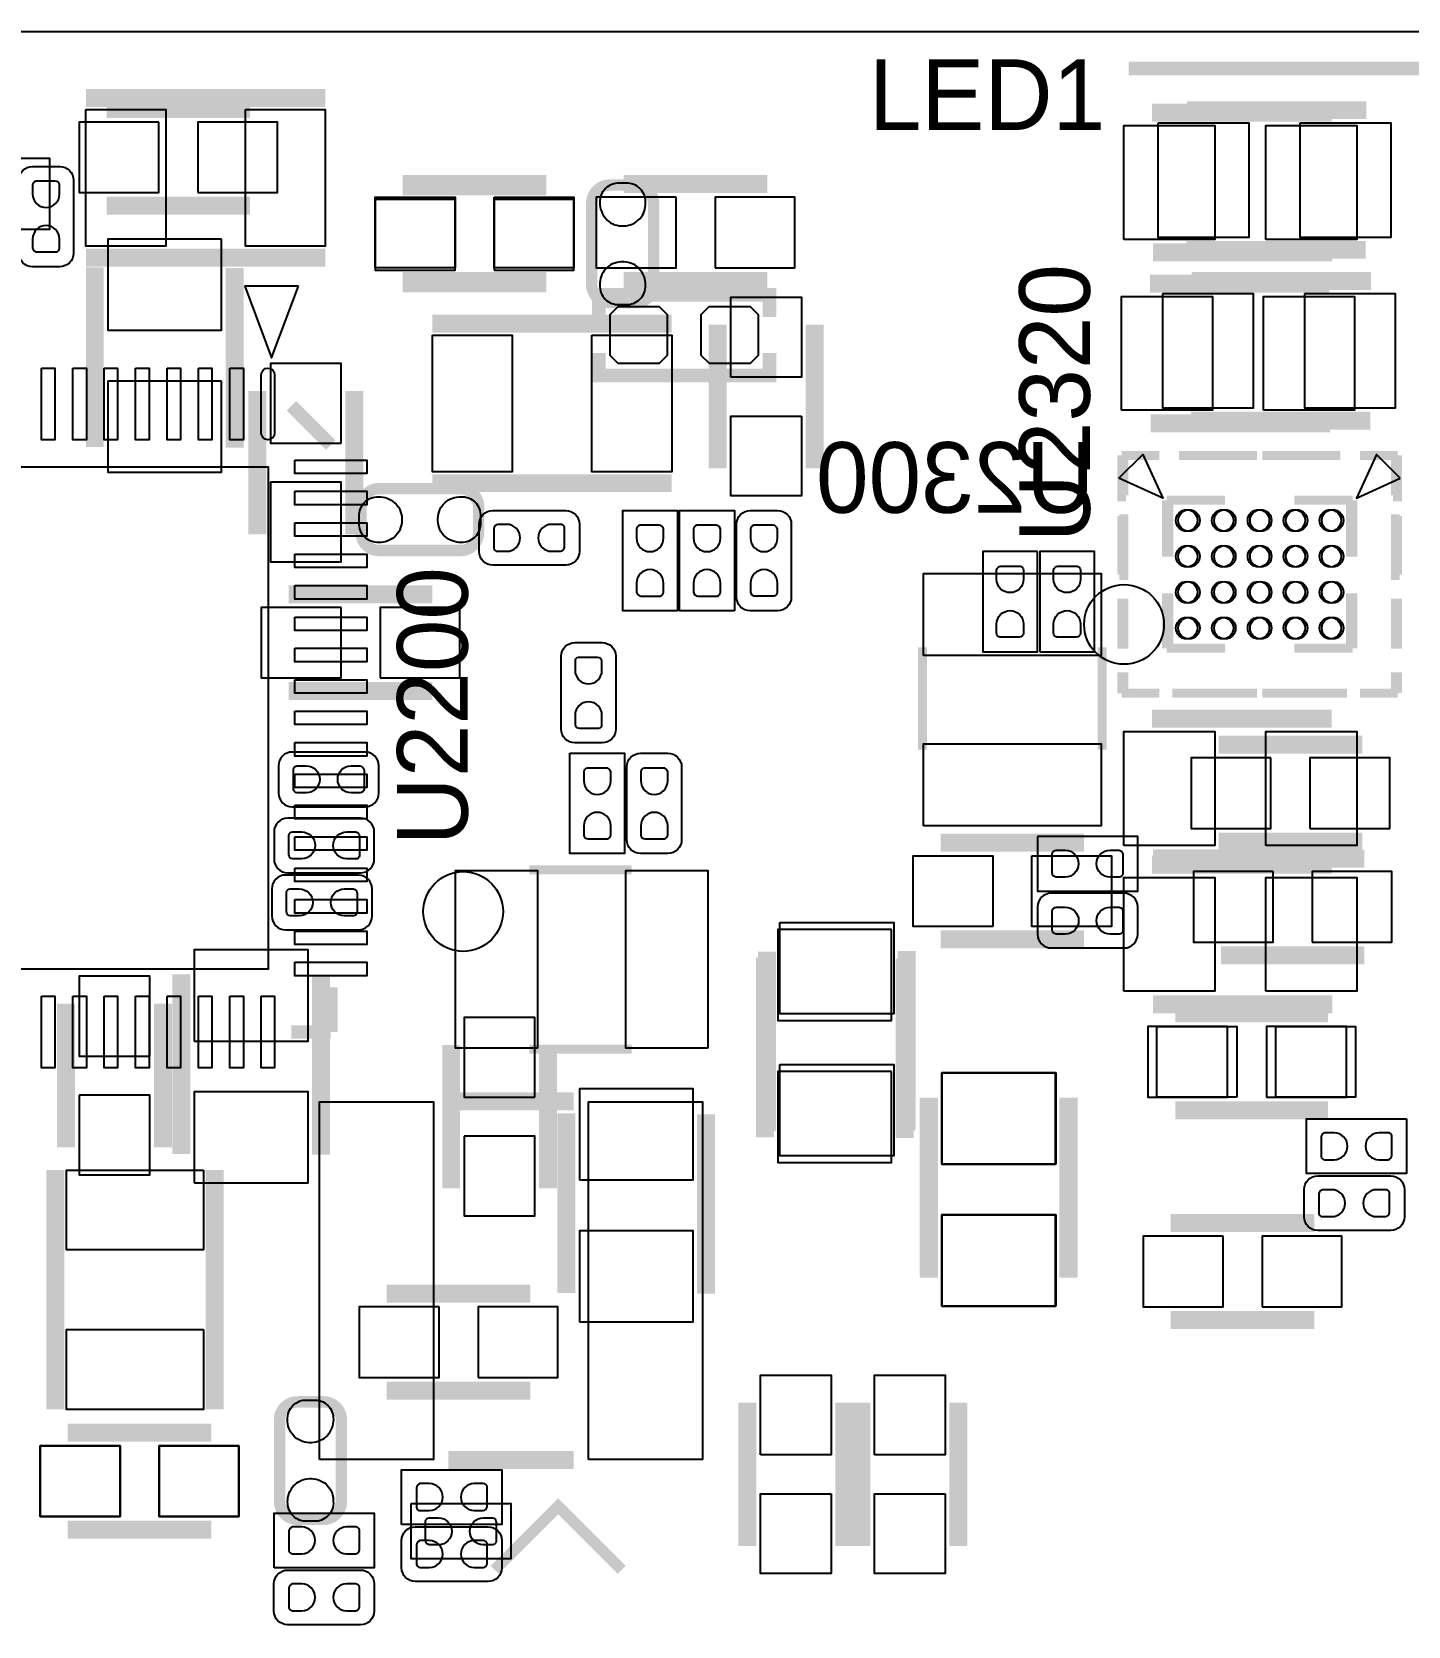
# Model space of a CAD drawing. Extents: x 0 to 69.8, y 0 to 65.
# Drawn here: x 21.63 to 36.97, y 47.23 to 65 of the extents above; entities that cross this region are included whole.
import ezdxf

# ---------------------------------------------------------------- set-up
doc = ezdxf.new("R2010")
doc.units = 0
for name, color, linetype in [('BG_OUTLINE', 254, 'CONTINUOUS'), ('PG_SILKSCREEN_BOTTOM', 12, 'CONTINUOUS'), ('PG_SILKSCREEN_TOP', 254, 'CONTINUOUS'), ('PIN_BOTTOM', 1, 'CONTINUOUS'), ('PIN_TOP', 110, 'CONTINUOUS')]:
    doc.layers.add(name, color=color, linetype=linetype)

msp = doc.modelspace()

# ---------------------------------------------------------------- linework, layer by layer
at = {"layer": 'BG_OUTLINE'}
msp.add_lwpolyline([(2.999994, 0), (51.999998, 0, 0.414213), (54.999992, 2.999994), (54.999992, 62.000003, 0.414213), (51.999998, 64.999997), (2.999994, 64.999997, 0.414213), (0, 62.000003), (0, 2.999994, 0.414212)], format="xyb", close=True, dxfattribs=at)
at = {"layer": 'PG_SILKSCREEN_BOTTOM'}
for points, const_width in [([(24.066398, 64.141604), (22.466402, 64.141604)], 0.2), ([(34.509304, 64.127101), (36.5093, 64.127101)], 0.2), ([(25.768402, 63.277979), (27.368398, 63.277979)], 0.2), ([(29.832198, 63.303379), (28.232202, 63.303379)], 0.2), ([(24.066398, 63.061596), (22.466402, 63.061596)], 0.2), ([(34.501303, 62.570106), (36.501299, 62.570106)], 0.2), ([(22.336506, 62.374297), (22.336506, 60.374276)], 0.2), ([(23.893501, 62.366296), (23.893501, 60.366275)], 0.2), ([(25.768402, 62.197996), (27.368398, 62.197996)], 0.2), ([(29.832198, 62.223396), (28.232202, 62.223396)], 0.2), ([(34.560104, 62.222101), (36.5601, 62.222101)], 0.2), ([(29.855211, 61.820298), (29.855211, 62.070513), (27.955215, 62.070513), (27.955215, 61.820298)], 0.1524), ([(29.855211, 61.420502), (29.855211, 61.170312), (27.955215, 61.170312), (27.955215, 61.420502)], 0.1524), ([(24.148796, 60.997998), (24.148796, 59.398002)], 0.2), ([(25.228804, 60.997998), (25.228804, 59.398002)], 0.2), ([(34.552103, 60.665106), (36.552099, 60.665106)], 0.2), ([(33.780984, 60.278366), (34.142096, 60.278366)], 0.1), ([(33.780984, 60.278366), (33.780984, 59.766759)], 0.1), ([(34.951594, 60.278366), (34.418702, 60.278366)], 0.1), ([(35.347097, 60.278366), (36.047096, 60.278366)], 0.1), ([(36.830991, 60.278366), (36.438078, 60.278366)], 0.1), ([(36.830991, 60.278366), (36.830991, 59.833967)], 0.1), ([(34.280983, 59.778367), (34.280983, 59.150682)], 0.1), ([(34.280983, 59.778367), (34.898279, 59.778367)], 0.1), ([(36.330992, 59.778367), (35.704882, 59.778367)], 0.1), ([(36.330992, 59.778367), (36.330992, 59.150682)], 0.1), ([(33.780984, 59.604478), (33.780984, 58.94898)], 0.1), ([(36.830991, 59.620277), (36.830991, 58.888376)], 0.1), ([(26.098398, 58.731404), (24.498402, 58.731404)], 0.2), ([(33.780984, 58.681569), (33.780984, 58.124674)], 0.1), ([(34.280983, 58.128357), (34.280983, 58.741767)], 0.1), ([(36.330992, 58.128357), (36.330992, 58.741767)], 0.1), ([(36.830991, 58.681569), (36.830991, 58.124674)], 0.1), ([(34.280983, 58.128357), (34.898279, 58.128357)], 0.1), ([(36.330992, 58.128357), (35.704882, 58.128357)], 0.1), ([(33.780984, 57.628358), (33.780984, 57.861073)], 0.1), ([(36.830991, 57.628358), (36.830991, 57.861073)], 0.1), ([(26.098398, 57.651396), (24.498402, 57.651396)], 0.2), ([(33.780984, 57.628358), (34.065185, 57.628358)], 0.1), ([(34.344788, 57.628358), (34.901581, 57.628358)], 0.1), ([(35.347097, 57.628358), (36.047096, 57.628358)], 0.1), ([(36.830991, 57.628358), (36.438078, 57.628358)], 0.1), ([(36.461598, 57.054979), (34.861602, 57.054979)], 0.2), ([(36.461598, 55.974996), (34.861602, 55.974996)], 0.2), ([(36.487024, 55.785004), (34.887002, 55.785004)], 0.2), ([(29.804081, 54.678097), (29.804081, 52.678101)], 0.2), ([(31.361101, 54.670096), (31.361101, 52.6701)], 0.2), ([(36.487024, 54.704996), (34.887002, 54.704996)], 0.2), ([(23.299699, 52.492504), (23.299699, 54.4925)], 0.2), ([(24.856694, 52.484503), (24.856694, 54.484499)], 0.2), ([(22.015196, 52.565402), (22.015196, 54.165398)], 0.2), ([(23.095204, 52.565402), (23.095204, 54.165398)], 0.2), ([(34.379002, 54.057804), (35.979024, 54.057804)], 0.2), ([(26.307796, 53.708198), (26.307796, 52.108202)], 0.2), ([(27.387804, 53.708198), (27.387804, 52.108202)], 0.2), ([(31.630899, 51.120904), (31.630899, 53.1209)], 0.2), ([(33.187894, 51.112903), (33.187894, 53.112924)], 0.2), ([(27.592299, 50.943104), (27.592299, 52.9431)], 0.2), ([(29.149319, 50.935103), (29.149319, 52.935099)], 0.2), ([(34.379002, 52.977821), (35.979024, 52.977821)], 0.2), ([(34.328202, 51.721004), (35.928224, 51.721004)], 0.2), ([(27.190624, 50.933579), (25.590602, 50.933579)], 0.2), ([(34.328202, 50.640996), (35.928224, 50.640996)], 0.2), ([(27.190624, 49.853596), (25.590602, 49.853596)], 0.2), ([(23.634598, 49.384204), (22.034602, 49.384204)], 0.2), ([(23.634598, 48.304196), (22.034602, 48.304196)], 0.2)]:
    msp.add_lwpolyline(points, dxfattribs=dict(at, const_width=const_width))
msp.add_lwpolyline([(33.750987, 60.023375), (34.017483, 60.289872), (34.239581, 59.801277)], close=True, dxfattribs=at)
at = {"layer": 'PG_SILKSCREEN_BOTTOM', "const_width": 0.127}
for points in [[(25.503302, 59.2185), (26.413308, 59.2185, 0.414207), (26.613307, 59.418499), (26.613307, 59.707501, 0.414209), (26.413308, 59.9075), (25.503302, 59.9075, 0.414213), (25.303302, 59.707501), (25.303302, 59.418499, 0.414211), (25.503302, 59.2185)], [(24.3951, 49.528324), (24.3951, 48.618318, 0.414203), (24.595099, 48.418318), (24.884101, 48.418318, 0.414212), (25.0841, 48.618318), (25.0841, 49.528324, 0.414216), (24.884101, 49.728323), (24.595099, 49.728323, 0.414208), (24.3951, 49.528324)]]:
    msp.add_lwpolyline(points, format="xyb", dxfattribs=at)
at = {"layer": 'PG_SILKSCREEN_BOTTOM'}
for points in [[(32.8422, 59.207425), (32.2326, 59.207425), (32.2326, 58.089825), (32.8422, 58.089825), (32.8422, 59.207425)], [(32.8676, 58.0898), (33.4772, 58.0898), (33.4772, 59.2074), (32.8676, 59.2074), (32.8676, 58.0898)], [(32.842225, 56.0324), (32.842225, 55.4228), (33.959825, 55.4228), (33.959825, 56.0324), (32.842225, 56.0324)], [(25.8572, 48.5902), (25.8572, 47.9806), (26.9748, 47.9806), (26.9748, 48.5902), (25.8572, 48.5902)]]:
    msp.add_lwpolyline(points, dxfattribs=at)
for points in [[(24.866752, 56.972302), (24.536552, 56.972302, 0.414216), (24.384152, 56.819902), (24.384152, 56.515102, 0.414218), (24.536552, 56.362702), (25.349352, 56.362702, 0.414211), (25.501752, 56.515102), (25.501752, 56.819902, 0.414209), (25.349352, 56.972302), (24.765152, 56.972302)], [(24.815952, 56.235702), (24.485752, 56.235702, 0.414211), (24.333352, 56.083302), (24.333352, 55.778502, 0.414209), (24.485752, 55.626102), (25.298552, 55.626102, 0.414216), (25.450952, 55.778502), (25.450952, 56.083302, 0.414218), (25.298552, 56.235702), (24.714352, 56.235702)], [(24.790552, 55.600702), (24.460352, 55.600702, 0.414216), (24.307952, 55.448302), (24.307952, 55.143502, 0.414218), (24.460352, 54.991102), (25.273152, 54.991102, 0.414211), (25.425552, 55.143502), (25.425552, 55.448302, 0.414209), (25.273152, 55.600702), (24.688952, 55.600702)], [(33.324978, 55.397476), (32.994778, 55.397476, 0.414243), (32.842378, 55.245076), (32.842378, 54.940276, 0.414211), (32.994778, 54.787876), (33.807578, 54.787876, 0.414184), (33.959978, 54.940276), (33.959978, 55.245076, 0.414216), (33.807578, 55.397476), (33.223378, 55.397476)]]:
    msp.add_lwpolyline(points, format="xyb", dxfattribs=at)
at = {"layer": 'PG_SILKSCREEN_TOP'}
for points, const_width in [([(33.8582, 64.5922), (37.8968, 64.5922), (37.6174, 64.8716), (37.2872, 64.8716)], 0.1524), ([(24.9047, 64.262), (22.2377, 64.262)], 0.2), ([(34.120303, 64.099694), (36.120299, 64.099694)], 0.2), ([(25.768402, 63.303404), (27.368398, 63.303404)], 0.2), ([(24.9047, 62.484), (22.2377, 62.484)], 0.2), ([(34.128304, 62.542699), (36.1283, 62.542699)], 0.2), ([(25.768402, 62.223421), (27.368398, 62.223421)], 0.2), ([(34.094903, 62.194694), (36.094899, 62.194694)], 0.2), ([(28.7655, 61.7474), (26.0985, 61.7474)], 0.2), ([(29.279596, 61.734598), (29.279596, 60.134602)], 0.2), ([(30.359604, 61.734598), (30.359604, 60.134602)], 0.2), ([(24.527002, 60.832289), (24.966397, 60.392793)], 0.149911), ([(34.102904, 60.637699), (36.1029, 60.637699)], 0.2), ([(33.806409, 60.278391), (34.199297, 60.278391)], 0.1), ([(33.806409, 60.278391), (33.806409, 59.833993)], 0.1), ([(35.290303, 60.278391), (34.590304, 60.278391)], 0.1), ([(35.685806, 60.278391), (36.218698, 60.278391)], 0.1), ([(36.856391, 60.278391), (36.495304, 60.278391)], 0.1), ([(36.856391, 60.278391), (36.856391, 59.76681)], 0.1), ([(28.7655, 59.9694), (26.0985, 59.9694)], 0.2), ([(34.306408, 59.778392), (34.306408, 59.150707)], 0.1), ([(34.306408, 59.778392), (34.932493, 59.778392)], 0.1), ([(36.356392, 59.778392), (35.739095, 59.778392)], 0.1), ([(36.356392, 59.778392), (36.356392, 59.150707)], 0.1), ([(33.806409, 59.620302), (33.806409, 58.888401)], 0.1), ([(36.856391, 59.604504), (36.856391, 58.949006)], 0.1), ([(33.806409, 58.681595), (33.806409, 58.1247)], 0.1), ([(34.306408, 58.128408), (34.306408, 58.741793)], 0.1), ([(36.356392, 58.128408), (36.356392, 58.741793)], 0.1), ([(36.856391, 58.681595), (36.856391, 58.1247)], 0.1), ([(31.562802, 58.140117), (31.562802, 56.999302)], 0.100101), ([(33.562798, 58.140117), (33.562798, 56.999302)], 0.100101), ([(34.306408, 58.128408), (34.932493, 58.128408)], 0.1), ([(36.356392, 58.128408), (35.739095, 58.128408)], 0.1), ([(33.806409, 57.628409), (33.806409, 57.861098)], 0.1), ([(36.856391, 57.628409), (36.856391, 57.861098)], 0.1), ([(33.806409, 57.628409), (34.199297, 57.628409)], 0.1), ([(35.290303, 57.628409), (34.590304, 57.628409)], 0.1), ([(36.292612, 57.628409), (35.735793, 57.628409)], 0.1), ([(36.856391, 57.628409), (36.57219, 57.628409)], 0.1), ([(34.120303, 57.343294), (36.120299, 57.343294)], 0.2), ([(33.362697, 55.962804), (31.762802, 55.962702)], 0.2), ([(34.120303, 55.717694), (36.120299, 55.717694)], 0.2), ([(34.128304, 55.786299), (36.1283, 55.786299)], 0.2), ([(27.178508, 55.660773), (28.319324, 55.660773)], 0.100101), ([(33.362697, 54.882796), (31.762802, 54.882898)], 0.2), ([(29.827499, 54.746296), (29.827499, 52.7463)], 0.2), ([(31.384494, 54.754297), (31.384494, 52.754301)], 0.2), ([(24.966397, 53.852293), (24.966397, 54.350183)], 0.149911), ([(34.128304, 54.160699), (36.1283, 54.160699)], 0.2), ([(34.480602, 54.057804), (36.080624, 54.057804)], 0.2), ([(24.966397, 53.852293), (24.527002, 53.852293)], 0.149911), ([(27.178508, 53.660777), (28.319324, 53.660777)], 0.100101), ([(26.274801, 53.079396), (27.674799, 53.079396)], 0.2), ([(31.632906, 51.112903), (31.632906, 53.112899)], 0.2), ([(33.189901, 51.120904), (33.189901, 53.1209)], 0.2), ([(34.480602, 52.977796), (36.080624, 52.977796)], 0.2), ([(21.8948, 49.6443), (21.8948, 52.3113)], 0.2), ([(23.6728, 49.6443), (23.6728, 52.3113)], 0.2), ([(29.609796, 49.720424), (29.609796, 48.120402)], 0.2), ([(30.689779, 49.720424), (30.689779, 48.120402)], 0.2), ([(30.879796, 49.720398), (30.879796, 48.120402)], 0.2), ([(31.959804, 49.720398), (31.959804, 48.120402)], 0.2), ([(23.634598, 49.384204), (22.034602, 49.384204)], 0.2), ([(26.274801, 49.079404), (27.674799, 49.079404)], 0.2), ([(26.792911, 47.856089), (27.499996, 48.5632), (28.207106, 47.856089)], 0.127), ([(23.634598, 48.304196), (22.034602, 48.304196)], 0.2)]:
    msp.add_lwpolyline(points, dxfattribs=dict(at, const_width=const_width))
for points in [[(21.488298, 63.017248), (21.488298, 63.347448, -0.414229), (21.640698, 63.499848), (21.945498, 63.499848, -0.414208), (22.097898, 63.347448), (22.097898, 62.534648, -0.414198), (21.945498, 62.382248), (21.640698, 62.382248, -0.414219), (21.488298, 62.534648), (21.488298, 63.118848)], [(27.254048, 59.664702), (27.584248, 59.664702, -0.414218), (27.736648, 59.512302), (27.736648, 59.207502, -0.414216), (27.584248, 59.055102), (26.771448, 59.055102, -0.414209), (26.619048, 59.207502), (26.619048, 59.512302, -0.414211), (26.771448, 59.664702), (27.355648, 59.664702)], [(30.099102, 59.029752), (30.099102, 58.699552, -0.41421), (29.946702, 58.547152), (29.641902, 58.547152, -0.414186), (29.489502, 58.699552), (29.489502, 59.512352, -0.414217), (29.641902, 59.664752), (29.946702, 59.664752, -0.414241), (30.099102, 59.512352), (30.099102, 58.928152)], [(28.143302, 57.556527), (28.143302, 57.226327, -0.414211), (27.990902, 57.073927), (27.686102, 57.073927, -0.414218), (27.533702, 57.226327), (27.533702, 58.039127, -0.414216), (27.686102, 58.191527), (27.990902, 58.191527, -0.414209), (28.143302, 58.039127), (28.143302, 57.454927)], [(28.266517, 56.475859), (28.266517, 56.806059, -0.414196), (28.418917, 56.958459), (28.723717, 56.958459, -0.414219), (28.876117, 56.806059), (28.876117, 55.993259, -0.414231), (28.723717, 55.840859), (28.418917, 55.840859, -0.414208), (28.266517, 55.993259), (28.266517, 56.577459)], [(36.448873, 52.247902), (36.779073, 52.247902, -0.414214), (36.931473, 52.095502), (36.931473, 51.790702, -0.414185), (36.779073, 51.638302), (35.966273, 51.638302, -0.414213), (35.813873, 51.790702), (35.813873, 52.095502, -0.414243), (35.966273, 52.247902), (36.550473, 52.247902)], [(26.238327, 47.726498), (25.908127, 47.726498, -0.414216), (25.755727, 47.878898), (25.755727, 48.183698, -0.414199), (25.908127, 48.336098), (26.720927, 48.336098, -0.414211), (26.873327, 48.183698), (26.873327, 47.878898, -0.414228), (26.720927, 47.726498), (26.136727, 47.726498)], [(24.968048, 47.853702), (25.298248, 47.853702, -0.414218), (25.450648, 47.701302), (25.450648, 47.396502, -0.414216), (25.298248, 47.244102), (24.485448, 47.244102, -0.414209), (24.333048, 47.396502), (24.333048, 47.701302, -0.414211), (24.485448, 47.853702), (25.069648, 47.853702)]]:
    msp.add_lwpolyline(points, format="xyb", dxfattribs=at)
at = {"layer": 'PG_SILKSCREEN_TOP', "const_width": 0.127}
msp.add_lwpolyline([(28.563875, 63.091898), (28.563875, 62.181892, -0.414216), (28.363875, 61.981893), (28.074874, 61.981893, -0.414207), (27.874874, 62.181892), (27.874874, 63.091898, -0.414203), (28.074874, 63.291898), (28.363875, 63.291898, -0.414212), (28.563875, 63.091898)], format="xyb", dxfattribs=at)
at = {"layer": 'PG_SILKSCREEN_TOP'}
for points in [[(24.605691, 62.165789), (24.006302, 62.165789), (24.305997, 61.365689)], [(36.886388, 60.0234), (36.619891, 60.289897), (36.397794, 59.801303)]]:
    msp.add_lwpolyline(points, close=True, dxfattribs=at)
for points in [[(28.829, 58.547), (28.2194, 58.547), (28.2194, 59.6646), (28.829, 59.6646), (28.829, 58.547)], [(29.464, 58.547), (28.8544, 58.547), (28.8544, 59.6646), (29.464, 59.6646), (29.464, 58.547)], [(27.631517, 56.958459), (28.241117, 56.958459), (28.241117, 55.840859), (27.631517, 55.840859), (27.631517, 56.958459)], [(36.956975, 52.8828), (36.956975, 52.2732), (35.839375, 52.2732), (35.839375, 52.8828), (36.956975, 52.8828)], [(25.7556, 48.3616), (25.7556, 48.9712), (26.8732, 48.9712), (26.8732, 48.3616), (25.7556, 48.3616)], [(24.3332, 47.879), (24.3332, 48.4886), (25.4508, 48.4886), (25.4508, 47.879), (24.3332, 47.879)]]:
    msp.add_lwpolyline(points, dxfattribs=at)
at = {"layer": 'PIN_BOTTOM'}
for points in [[(23.0489, 63.9953), (22.1599, 63.9953), (22.1599, 63.2079), (23.0489, 63.2079)], [(23.4839, 63.2079), (24.3729, 63.2079), (24.3729, 63.9953), (23.4839, 63.9953)], [(34.18492, 63.983108), (34.18492, 62.713108), (35.20092, 62.713108), (35.20092, 63.983108)], [(35.767696, 63.983108), (35.767696, 62.713108), (36.783696, 62.713108), (36.783696, 63.983108)], [(20.9439, 62.8015), (21.8329, 62.8015), (21.8329, 63.5889), (20.9439, 63.5889)], [(26.3509, 63.1317), (25.4619, 63.1317), (25.4619, 62.3443), (26.3509, 62.3443)], [(26.7859, 62.3443), (27.6749, 62.3443), (27.6749, 63.1317), (26.7859, 63.1317)], [(28.8147, 63.1571), (27.9257, 63.1571), (27.9257, 62.3697), (28.8147, 62.3697)], [(29.2497, 62.3697), (30.1387, 62.3697), (30.1387, 63.1571), (29.2497, 63.1571)], [(23.749508, 62.69068), (22.479508, 62.69068), (22.479508, 61.67468), (23.749508, 61.67468)], [(34.23572, 62.078108), (34.23572, 60.808108), (35.25172, 60.808108), (35.25172, 62.078108)], [(35.818496, 62.078108), (35.818496, 60.808108), (36.834496, 60.808108), (36.834496, 62.078108)], [(28.0797, 61.4045), (28.0797, 61.7347), (28.0797, 61.849305), (28.168295, 61.9379), (28.6258, 61.9379), (28.7147, 61.849), (28.7147, 61.735005), (28.714395, 61.7347), (28.714395, 61.3918), (28.625495, 61.3029), (28.282595, 61.3029), (28.170911, 61.3029), (28.0797, 61.394111)], [(29.0957, 61.4045), (29.0957, 61.7347), (29.0957, 61.849305), (29.184295, 61.9379), (29.6418, 61.9379), (29.7307, 61.849), (29.7307, 61.735005), (29.730395, 61.7347), (29.730395, 61.3918), (29.641495, 61.3029), (29.298595, 61.3029), (29.186911, 61.3029), (29.0957, 61.394111)], [(25.0825, 60.4155), (25.0825, 61.3045), (24.2951, 61.3045), (24.2951, 60.4155)], [(23.749508, 61.107904), (22.479508, 61.107904), (22.479508, 60.091904), (23.749508, 60.091904)], [(24.2951, 59.9805), (24.2951, 59.0915), (25.0825, 59.0915), (25.0825, 59.9805)], [(25.476302, 59.816695), (25.500406, 59.817991), (25.524308, 59.816695), (25.548107, 59.813698), (25.571806, 59.808389), (25.594589, 59.800693), (25.616713, 59.791295), (25.637795, 59.779891), (25.657912, 59.766708), (25.676708, 59.751493), (25.694208, 59.735009), (25.709905, 59.716695), (25.723901, 59.697112), (25.735305, 59.674303), (25.7445, 59.650401), (25.751307, 59.625713), (25.75621, 59.600592), (25.758394, 59.575192), (25.758394, 59.549792), (25.75621, 59.524392), (25.751307, 59.499195), (25.7445, 59.474608), (25.735305, 59.450707), (25.723901, 59.427897), (25.710413, 59.408111), (25.695199, 59.389493), (25.678206, 59.3725), (25.65941, 59.357311), (25.639598, 59.343798), (25.618211, 59.332393), (25.596113, 59.322995), (25.573304, 59.315909), (25.549708, 59.311007), (25.525806, 59.308492), (25.501702, 59.308213), (25.479807, 59.308009), (25.458191, 59.310295), (25.436906, 59.314588), (25.416307, 59.321192), (25.39619, 59.330107), (25.377394, 59.340801), (25.359893, 59.353501), (25.343688, 59.367903), (25.328905, 59.384209), (25.316205, 59.40171), (25.305309, 59.420506), (25.296393, 59.440293), (25.289612, 59.461095), (25.285192, 59.482507), (25.283008, 59.504097), (25.283008, 59.620709), (25.284989, 59.641994), (25.289612, 59.663101), (25.29619, 59.683599), (25.304801, 59.703208), (25.315494, 59.722004), (25.327889, 59.739505), (25.342113, 59.755507), (25.35809, 59.77001), (25.375413, 59.78271), (25.394006, 59.793607), (25.413513, 59.802801), (25.433807, 59.809609), (25.454889, 59.814206)], [(26.441298, 59.309305), (26.417194, 59.308009), (26.393292, 59.309305), (26.369493, 59.312302), (26.345794, 59.317611), (26.323011, 59.325307), (26.300887, 59.334705), (26.279805, 59.346109), (26.259688, 59.359292), (26.240892, 59.374507), (26.223392, 59.390991), (26.207695, 59.409305), (26.193699, 59.428888), (26.182295, 59.451697), (26.1731, 59.475599), (26.166293, 59.500287), (26.16139, 59.525408), (26.159206, 59.550808), (26.159206, 59.576208), (26.16139, 59.601608), (26.166293, 59.626805), (26.1731, 59.651392), (26.182295, 59.675293), (26.193699, 59.698103), (26.207187, 59.717889), (26.222401, 59.736507), (26.239394, 59.7535), (26.25819, 59.768689), (26.278002, 59.782202), (26.299389, 59.793607), (26.321487, 59.803005), (26.344296, 59.810091), (26.367892, 59.814993), (26.391794, 59.817508), (26.415898, 59.817787), (26.437793, 59.817991), (26.459409, 59.815705), (26.480694, 59.811412), (26.501293, 59.804808), (26.52141, 59.795893), (26.540206, 59.785199), (26.557707, 59.772499), (26.573912, 59.758097), (26.588695, 59.741791), (26.601395, 59.72429), (26.612291, 59.705494), (26.621207, 59.685707), (26.627988, 59.664905), (26.632408, 59.643493), (26.634592, 59.621903), (26.634592, 59.505291), (26.632611, 59.484006), (26.627988, 59.462899), (26.62141, 59.442401), (26.612799, 59.422792), (26.602106, 59.403996), (26.589711, 59.386495), (26.575487, 59.370493), (26.55951, 59.35599), (26.542187, 59.34329), (26.523594, 59.332393), (26.504087, 59.323199), (26.483793, 59.316391), (26.462711, 59.311794)], [(25.0809, 58.5851), (24.1919, 58.5851), (24.1919, 57.7977), (25.0809, 57.7977)], [(25.5159, 57.7977), (26.4049, 57.7977), (26.4049, 58.5851), (25.5159, 58.5851)], [(35.4441, 56.9087), (34.5551, 56.9087), (34.5551, 56.1213), (35.4441, 56.1213)], [(35.8791, 56.1213), (36.7681, 56.1213), (36.7681, 56.9087), (35.8791, 56.9087)], [(35.4695, 55.6387), (34.5805, 55.6387), (34.5805, 54.8513), (35.4695, 54.8513)], [(35.9045, 54.8513), (36.7935, 54.8513), (36.7935, 55.6387), (35.9045, 55.6387)], [(31.217083, 54.99448), (29.947083, 54.99448), (29.947083, 53.97848), (31.217083, 53.97848)], [(23.443692, 53.750896), (24.713692, 53.750896), (24.713692, 54.766896), (23.443692, 54.766896)], [(22.9489, 53.5829), (22.9489, 54.4719), (22.1615, 54.4719), (22.1615, 53.5829)], [(27.2415, 53.1257), (27.2415, 54.0147), (26.4541, 54.0147), (26.4541, 53.1257)], [(34.9615, 53.9115), (34.0725, 53.9115), (34.0725, 53.1241), (34.9615, 53.1241)], [(35.3965, 53.1241), (36.2855, 53.1241), (36.2855, 53.9115), (35.3965, 53.9115)], [(31.217083, 53.411704), (29.947083, 53.411704), (29.947083, 52.395704), (31.217083, 52.395704)], [(31.774892, 52.379296), (33.044892, 52.379296), (33.044892, 53.395296), (31.774892, 53.395296)], [(22.1615, 53.1479), (22.1615, 52.2589), (22.9489, 52.2589), (22.9489, 53.1479)], [(23.443692, 52.16812), (24.713692, 52.16812), (24.713692, 53.18412), (23.443692, 53.18412)], [(27.736317, 52.201496), (29.006317, 52.201496), (29.006317, 53.217496), (27.736317, 53.217496)], [(26.4541, 52.6907), (26.4541, 51.8017), (27.2415, 51.8017), (27.2415, 52.6907)], [(31.774892, 50.79652), (33.044892, 50.79652), (33.044892, 51.81252), (31.774892, 51.81252)], [(27.736317, 50.61872), (29.006317, 50.61872), (29.006317, 51.63472), (27.736317, 51.63472)], [(34.9107, 51.5747), (34.0217, 51.5747), (34.0217, 50.7873), (34.9107, 50.7873)], [(35.3457, 50.7873), (36.2347, 50.7873), (36.2347, 51.5747), (35.3457, 51.5747)], [(26.1731, 50.7873), (25.2841, 50.7873), (25.2841, 49.9999), (26.1731, 49.9999)], [(26.6081, 49.9999), (27.4971, 49.9999), (27.4971, 50.7873), (26.6081, 50.7873)], [(24.993295, 49.555324), (24.994591, 49.531219), (24.993295, 49.507318), (24.990298, 49.483518), (24.984989, 49.45982), (24.977293, 49.437036), (24.967895, 49.414913), (24.956491, 49.393831), (24.943308, 49.373714), (24.928093, 49.354918), (24.911609, 49.337417), (24.893295, 49.32172), (24.873712, 49.307725), (24.850903, 49.29632), (24.827001, 49.287125), (24.802313, 49.280318), (24.777192, 49.275416), (24.751792, 49.273231), (24.726392, 49.273231), (24.700992, 49.275416), (24.675795, 49.280318), (24.651208, 49.287125), (24.627307, 49.29632), (24.604497, 49.307725), (24.584711, 49.321212), (24.566093, 49.336427), (24.5491, 49.353419), (24.533911, 49.372215), (24.520398, 49.392027), (24.508993, 49.413414), (24.499595, 49.435512), (24.492509, 49.458321), (24.487607, 49.481918), (24.485092, 49.505819), (24.484813, 49.529924), (24.484609, 49.551819), (24.486895, 49.573434), (24.491188, 49.594719), (24.497792, 49.615319), (24.506707, 49.635435), (24.517401, 49.654231), (24.530101, 49.671732), (24.544503, 49.687937), (24.560809, 49.70272), (24.57831, 49.71542), (24.597106, 49.726317), (24.616893, 49.735232), (24.637695, 49.742014), (24.659107, 49.746433), (24.680697, 49.748618), (24.797309, 49.748618), (24.818594, 49.746637), (24.839701, 49.742014), (24.860199, 49.735435), (24.879808, 49.726825), (24.898604, 49.716131), (24.916105, 49.703736), (24.932107, 49.689512), (24.94661, 49.673535), (24.95931, 49.656213), (24.970207, 49.63762), (24.979401, 49.618113), (24.986209, 49.597818), (24.990806, 49.576736)], [(22.6171, 49.2379), (21.7281, 49.2379), (21.7281, 48.4505), (22.6171, 48.4505)], [(23.0521, 48.4505), (23.9411, 48.4505), (23.9411, 49.2379), (23.0521, 49.2379)], [(24.485905, 48.590327), (24.484609, 48.614432), (24.485905, 48.638333), (24.488902, 48.662133), (24.494211, 48.685831), (24.501907, 48.708615), (24.511305, 48.730738), (24.522709, 48.75182), (24.535892, 48.771937), (24.551107, 48.790733), (24.567591, 48.808234), (24.585905, 48.823931), (24.605488, 48.837926), (24.628297, 48.849331), (24.652199, 48.858526), (24.676887, 48.865333), (24.702008, 48.870235), (24.727408, 48.872419), (24.752808, 48.872419), (24.778208, 48.870235), (24.803405, 48.865333), (24.827992, 48.858526), (24.851893, 48.849331), (24.874703, 48.837926), (24.894489, 48.824439), (24.913107, 48.809224), (24.9301, 48.792232), (24.945289, 48.773436), (24.958802, 48.753624), (24.970207, 48.732237), (24.979605, 48.710139), (24.986691, 48.68733), (24.991593, 48.663733), (24.994108, 48.639832), (24.994387, 48.615727), (24.994591, 48.593832), (24.992305, 48.572217), (24.988012, 48.550932), (24.981408, 48.530332), (24.972493, 48.510215), (24.961799, 48.491419), (24.949099, 48.473919), (24.934697, 48.457714), (24.918391, 48.442931), (24.90089, 48.430231), (24.882094, 48.419334), (24.862307, 48.410419), (24.841505, 48.403637), (24.820093, 48.399217), (24.798503, 48.397033), (24.681891, 48.397033), (24.660606, 48.399014), (24.639499, 48.403637), (24.619001, 48.410216), (24.599392, 48.418826), (24.580596, 48.42952), (24.563095, 48.441915), (24.547093, 48.456139), (24.53259, 48.472115), (24.51989, 48.489438), (24.508993, 48.508031), (24.499799, 48.527538), (24.492991, 48.547833), (24.488394, 48.568915)]]:
    msp.add_lwpolyline(points, close=True, dxfattribs=at)
for points in [[(32.387311, 58.898815), (32.387311, 59.000415, -0.376179), (32.4358, 59.04291), (32.6517, 59.04291, -0.366061), (32.687489, 59.000415), (32.687489, 58.898815, -0.999182)], [(33.022311, 58.89879), (33.022311, 59.00039, -0.376179), (33.0708, 59.042884), (33.2867, 59.042884, -0.366061), (33.322489, 59.00039), (33.322489, 58.89879, -0.999182)], [(32.687489, 58.398435), (32.687489, 58.296835, -0.376179), (32.639, 58.254341), (32.4231, 58.254341, -0.366061), (32.387311, 58.296835), (32.387311, 58.398435, -0.999182)], [(33.322489, 58.39841), (33.322489, 58.29681, -0.376179), (33.274, 58.254316), (33.0581, 58.254316, -0.366061), (33.022311, 58.29681), (33.022311, 58.39841, -0.999182)], [(24.692762, 56.517413), (24.591162, 56.517413, -0.376179), (24.548668, 56.565902), (24.548668, 56.781802, -0.366061), (24.591162, 56.81759), (24.692762, 56.81759, -0.999182)], [(25.193142, 56.81759), (25.294742, 56.81759, -0.376179), (25.337237, 56.769102), (25.337237, 56.553202, -0.366061), (25.294742, 56.517413), (25.193142, 56.517413, -0.999182)], [(24.641962, 55.780813), (24.540362, 55.780813, -0.376179), (24.497868, 55.829302), (24.497868, 56.045202, -0.366061), (24.540362, 56.08099), (24.641962, 56.08099, -0.999182)], [(25.142342, 56.08099), (25.243942, 56.08099, -0.376179), (25.286437, 56.032502), (25.286437, 55.816602, -0.366061), (25.243942, 55.780813), (25.142342, 55.780813, -0.999182)], [(33.150835, 55.577511), (33.049235, 55.577511, -0.376179), (33.006741, 55.626), (33.006741, 55.8419, -0.366061), (33.049235, 55.877689), (33.150835, 55.877689, -0.999182)], [(33.651215, 55.877689), (33.752815, 55.877689, -0.376179), (33.79531, 55.8292), (33.79531, 55.6133, -0.366061), (33.752815, 55.577511), (33.651215, 55.577511, -0.999182)], [(24.616562, 55.145813), (24.514962, 55.145813, -0.376179), (24.472468, 55.194302), (24.472468, 55.410202, -0.366061), (24.514962, 55.44599), (24.616562, 55.44599, -0.999182)], [(25.116942, 55.44599), (25.218542, 55.44599, -0.376179), (25.261037, 55.397502), (25.261037, 55.181602, -0.366061), (25.218542, 55.145813), (25.116942, 55.145813, -0.999182)], [(33.150988, 54.942588), (33.049388, 54.942588, -0.376179), (33.006894, 54.991076), (33.006894, 55.206976, -0.366061), (33.049388, 55.242765), (33.150988, 55.242765, -0.999182)], [(33.651368, 55.242765), (33.752968, 55.242765, -0.376179), (33.795462, 55.194276), (33.795462, 54.978376, -0.366061), (33.752968, 54.942588), (33.651368, 54.942588, -0.999182)], [(26.16581, 48.135311), (26.06421, 48.135311, -0.376179), (26.021716, 48.1838), (26.021716, 48.3997, -0.366061), (26.06421, 48.435489), (26.16581, 48.435489, -0.999182)], [(26.66619, 48.435489), (26.76779, 48.435489, -0.376179), (26.810284, 48.387), (26.810284, 48.1711, -0.366061), (26.76779, 48.135311), (26.66619, 48.135311, -0.999182)]]:
    msp.add_lwpolyline(points, format="xyb", close=True, dxfattribs=at)
for centre in [(34.5059, 59.553272), (34.906001, 59.553272), (35.306, 59.553272), (35.705999, 59.553272), (36.1061, 59.553272), (34.5059, 59.153273), (34.906001, 59.153273), (35.306, 59.153273), (35.705999, 59.153273), (36.1061, 59.153273), (34.5059, 58.753477), (34.906001, 58.753477), (35.306, 58.753477), (35.705999, 58.753477), (36.1061, 58.753477), (34.5059, 58.353477), (34.906001, 58.353477), (35.306, 58.353477), (35.705999, 58.353477), (36.1061, 58.353477)]:
    msp.add_circle(centre, 0.120002, dxfattribs=at)
at = {"layer": 'PIN_TOP'}
for points in [[(22.2377, 64.135), (23.1267, 64.135), (23.1267, 62.611), (22.2377, 62.611)], [(24.0157, 64.135), (24.9047, 64.135), (24.9047, 62.611), (24.0157, 62.611)], [(33.80392, 62.686692), (33.80392, 63.956692), (34.81992, 63.956692), (34.81992, 62.686692)], [(35.386696, 62.686692), (35.386696, 63.956692), (36.402696, 63.956692), (36.402696, 62.686692)], [(27.965679, 63.118898), (27.964384, 63.094794), (27.965679, 63.070892), (27.968677, 63.047093), (27.973985, 63.023394), (27.981681, 63.000611), (27.991079, 62.978487), (28.002484, 62.957405), (28.015667, 62.937288), (28.030881, 62.918492), (28.047366, 62.900992), (28.065679, 62.885295), (28.085263, 62.871299), (28.108072, 62.859895), (28.131973, 62.8507), (28.156662, 62.843893), (28.181783, 62.83899), (28.207183, 62.836806), (28.232583, 62.836806), (28.257983, 62.83899), (28.283179, 62.843893), (28.307767, 62.8507), (28.331668, 62.859895), (28.354477, 62.871299), (28.374264, 62.884787), (28.392882, 62.900001), (28.409875, 62.916994), (28.425064, 62.93579), (28.438577, 62.955602), (28.449981, 62.976989), (28.459379, 62.999087), (28.466466, 63.021896), (28.471368, 63.045492), (28.473883, 63.069394), (28.474162, 63.093498), (28.474365, 63.115393), (28.472079, 63.137009), (28.467787, 63.158294), (28.461183, 63.178893), (28.452267, 63.19901), (28.441574, 63.217806), (28.428874, 63.235307), (28.414472, 63.251512), (28.398165, 63.266295), (28.380665, 63.278995), (28.361869, 63.289891), (28.342082, 63.298807), (28.321279, 63.305588), (28.299867, 63.310008), (28.278277, 63.312192), (28.161666, 63.312192), (28.140381, 63.310211), (28.119273, 63.305588), (28.098775, 63.29901), (28.079167, 63.290399), (28.060371, 63.279706), (28.04287, 63.267311), (28.026868, 63.253087), (28.012365, 63.23711), (27.999665, 63.219787), (27.988768, 63.201194), (27.979573, 63.181687), (27.972766, 63.161393), (27.968169, 63.140311)], [(26.3509, 62.3697), (25.4619, 62.3697), (25.4619, 63.1571), (26.3509, 63.1571)], [(26.7859, 63.1571), (27.6749, 63.1571), (27.6749, 62.3697), (26.7859, 62.3697)], [(28.47307, 62.153902), (28.474365, 62.178006), (28.47307, 62.201908), (28.470073, 62.225707), (28.464764, 62.249406), (28.457068, 62.272189), (28.44767, 62.294313), (28.436265, 62.315395), (28.423083, 62.335512), (28.407868, 62.354308), (28.391383, 62.371808), (28.37307, 62.387505), (28.353487, 62.401501), (28.330677, 62.412905), (28.306776, 62.4221), (28.282087, 62.428907), (28.256967, 62.43381), (28.231567, 62.435994), (28.206167, 62.435994), (28.180767, 62.43381), (28.15557, 62.428907), (28.130983, 62.4221), (28.107081, 62.412905), (28.084272, 62.401501), (28.064485, 62.388013), (28.045867, 62.372799), (28.028875, 62.355806), (28.013685, 62.33701), (28.000173, 62.317198), (27.988768, 62.295811), (27.97937, 62.273713), (27.972283, 62.250904), (27.967381, 62.227308), (27.964867, 62.203406), (27.964587, 62.179302), (27.964384, 62.157407), (27.96667, 62.135791), (27.970963, 62.114506), (27.977567, 62.093907), (27.986482, 62.07379), (27.997175, 62.054994), (28.009875, 62.037493), (28.024277, 62.021288), (28.040584, 62.006505), (28.058085, 61.993805), (28.076881, 61.982909), (28.096667, 61.973993), (28.11747, 61.967212), (28.138882, 61.962792), (28.160472, 61.960608), (28.277083, 61.960608), (28.298369, 61.962589), (28.319476, 61.967212), (28.339974, 61.97379), (28.359583, 61.982401), (28.378379, 61.993094), (28.395879, 62.005489), (28.411881, 62.019713), (28.426385, 62.03569), (28.439085, 62.053013), (28.449981, 62.071606), (28.459176, 62.091113), (28.465983, 62.111407), (28.470581, 62.132489)], [(29.4259, 61.1521), (29.4259, 62.0411), (30.2133, 62.0411), (30.2133, 61.1521)], [(33.77852, 60.781692), (33.77852, 62.051692), (34.79452, 62.051692), (34.79452, 60.781692)], [(35.361296, 60.781692), (35.361296, 62.051692), (36.377296, 62.051692), (36.377296, 60.781692)], [(26.0985, 61.6204), (26.9875, 61.6204), (26.9875, 60.0964), (26.0985, 60.0964)], [(27.8765, 61.6204), (28.7655, 61.6204), (28.7655, 60.0964), (27.8765, 60.0964)], [(21.741752, 61.252633), (21.891841, 61.252633), (21.891841, 60.452533), (21.741752, 60.452533)], [(22.092247, 61.252633), (22.242335, 61.252633), (22.242335, 60.452533), (22.092247, 60.452533)], [(22.440252, 61.252633), (22.590341, 61.252633), (22.590341, 60.452533), (22.440252, 60.452533)], [(22.790747, 61.252633), (22.940835, 61.252633), (22.940835, 60.452533), (22.790747, 60.452533)], [(23.141368, 61.252633), (23.291457, 61.252633), (23.291457, 60.452533), (23.141368, 60.452533)], [(23.491863, 61.252633), (23.641952, 61.252633), (23.641952, 60.452533), (23.491863, 60.452533)], [(23.842358, 61.252633), (23.992446, 61.252633), (23.992446, 60.452533), (23.842358, 60.452533)], [(30.2133, 60.7171), (30.2133, 59.8281), (29.4259, 59.8281), (29.4259, 60.7171)], [(18.665952, 60.152839), (24.266652, 60.152839), (24.266652, 54.552139), (18.665952, 54.552139)], [(24.566347, 60.226639), (25.366447, 60.226639), (25.366447, 60.07655), (24.566347, 60.07655)], [(24.566347, 59.878633), (25.366447, 59.878633), (25.366447, 59.728544), (24.566347, 59.728544)], [(24.566347, 59.528138), (25.366447, 59.528138), (25.366447, 59.37805), (24.566347, 59.37805)], [(24.566347, 59.177644), (25.366447, 59.177644), (25.366447, 59.027555), (24.566347, 59.027555)], [(24.566347, 58.827022), (25.366447, 58.827022), (25.366447, 58.676934), (24.566347, 58.676934)], [(31.5722, 58.048423), (31.5722, 58.962823), (33.5534, 58.962823), (33.5534, 58.048423)], [(24.566347, 58.476528), (25.366447, 58.476528), (25.366447, 58.326439), (24.566347, 58.326439)], [(24.566347, 58.128522), (25.366447, 58.128522), (25.366447, 57.978434), (24.566347, 57.978434)], [(24.566347, 57.778028), (25.366447, 57.778028), (25.366447, 57.627939), (24.566347, 57.627939)], [(24.566347, 57.427533), (25.366447, 57.427533), (25.366447, 57.277444), (24.566347, 57.277444)], [(24.566347, 57.077039), (25.366447, 57.077039), (25.366447, 56.92695), (24.566347, 56.92695)], [(31.5722, 56.148402), (31.5722, 57.062802), (33.5534, 57.062802), (33.5534, 56.148402)], [(33.80392, 55.930292), (33.80392, 57.200292), (34.81992, 57.200292), (34.81992, 55.930292)], [(35.386696, 55.930292), (35.386696, 57.200292), (36.402696, 57.200292), (36.402696, 55.930292)], [(24.566347, 56.726544), (25.366447, 56.726544), (25.366447, 56.576455), (24.566347, 56.576455)], [(24.566347, 56.378538), (25.366447, 56.378538), (25.366447, 56.22845), (24.566347, 56.22845)], [(24.566347, 56.028044), (25.366447, 56.028044), (25.366447, 55.877955), (24.566347, 55.877955)], [(32.3453, 55.0291), (31.4563, 55.0291), (31.4563, 55.8165), (32.3453, 55.8165)], [(32.7803, 55.8165), (33.6693, 55.8165), (33.6693, 55.0291), (32.7803, 55.0291)], [(24.566347, 55.677422), (25.366447, 55.677422), (25.366447, 55.527334), (24.566347, 55.527334)], [(27.270202, 53.670175), (26.355802, 53.670175), (26.355802, 55.651375), (27.270202, 55.651375)], [(29.170224, 53.670175), (28.255824, 53.670175), (28.255824, 55.651375), (29.170224, 55.651375)], [(33.80392, 54.304692), (33.80392, 55.574692), (34.81992, 55.574692), (34.81992, 54.304692)], [(35.386696, 54.304692), (35.386696, 55.574692), (36.402696, 55.574692), (36.402696, 54.304692)], [(24.566347, 55.326928), (25.366447, 55.326928), (25.366447, 55.176839), (24.566347, 55.176839)], [(24.566347, 54.976433), (25.366447, 54.976433), (25.366447, 54.826344), (24.566347, 54.826344)], [(29.971492, 55.07068), (31.241492, 55.07068), (31.241492, 54.05468), (29.971492, 54.05468)], [(24.566347, 54.628428), (25.366447, 54.628428), (25.366447, 54.478339), (24.566347, 54.478339)], [(21.741752, 54.252444), (21.891841, 54.252444), (21.891841, 53.452344), (21.741752, 53.452344)], [(22.092247, 54.252444), (22.242335, 54.252444), (22.242335, 53.452344), (22.092247, 53.452344)], [(22.440252, 54.252444), (22.590341, 54.252444), (22.590341, 53.452344), (22.440252, 53.452344)], [(22.790747, 54.252444), (22.940835, 54.252444), (22.940835, 53.452344), (22.790747, 53.452344)], [(23.141368, 54.252444), (23.291457, 54.252444), (23.291457, 53.452344), (23.141368, 53.452344)], [(23.491863, 54.252444), (23.641952, 54.252444), (23.641952, 53.452344), (23.491863, 53.452344)], [(23.842358, 54.252444), (23.992446, 54.252444), (23.992446, 53.452344), (23.842358, 53.452344)], [(24.190363, 54.252444), (24.340452, 54.252444), (24.340452, 53.452344), (24.190363, 53.452344)], [(35.0631, 53.1241), (34.1741, 53.1241), (34.1741, 53.9115), (35.0631, 53.9115)], [(35.4981, 53.9115), (36.3871, 53.9115), (36.3871, 53.1241), (35.4981, 53.1241)], [(29.971492, 53.487904), (31.241492, 53.487904), (31.241492, 52.471904), (29.971492, 52.471904)], [(33.045908, 52.379296), (31.775908, 52.379296), (31.775908, 53.395296), (33.045908, 53.395296)], [(24.839803, 49.0855), (24.839803, 53.0733), (26.109803, 53.0733), (26.109803, 49.0855)], [(27.839797, 49.0855), (27.839797, 53.0733), (29.109797, 53.0733), (29.109797, 49.0855)], [(23.5458, 52.3113), (23.5458, 51.4223), (22.0218, 51.4223), (22.0218, 52.3113)], [(33.045908, 50.79652), (31.775908, 50.79652), (31.775908, 51.81252), (33.045908, 51.81252)], [(23.5458, 50.5333), (23.5458, 49.6443), (22.0218, 49.6443), (22.0218, 50.5333)], [(29.7561, 49.137926), (29.7561, 50.026926), (30.5435, 50.026926), (30.5435, 49.137926)], [(31.0261, 49.1379), (31.0261, 50.0269), (31.8135, 50.0269), (31.8135, 49.1379)], [(22.6171, 48.4505), (21.7281, 48.4505), (21.7281, 49.2379), (22.6171, 49.2379)], [(23.0521, 49.2379), (23.9411, 49.2379), (23.9411, 48.4505), (23.0521, 48.4505)], [(30.5435, 48.702925), (30.5435, 47.813925), (29.7561, 47.813925), (29.7561, 48.702925)], [(31.8135, 48.7029), (31.8135, 47.8139), (31.0261, 47.8139), (31.0261, 48.7029)]]:
    msp.add_lwpolyline(points, close=True, dxfattribs=at)
for points in [[(21.943187, 63.191238), (21.943187, 63.292838, 0.376179), (21.894698, 63.335332), (21.678798, 63.335332, 0.366061), (21.64301, 63.292838), (21.64301, 63.191238, 0.999182)], [(21.64301, 62.690858), (21.64301, 62.589258, 0.376179), (21.691498, 62.546763), (21.907398, 62.546763, 0.366061), (21.943187, 62.589258), (21.943187, 62.690858, 0.999182)], [(24.190363, 60.527578), (24.190363, 61.177589, -1), (24.340452, 61.177589), (24.340452, 60.527578, -1)], [(26.927658, 59.50999), (26.826058, 59.50999, 0.376179), (26.783563, 59.461502), (26.783563, 59.245602, 0.366061), (26.826058, 59.209813), (26.927658, 59.209813, 0.999182)], [(27.428038, 59.209813), (27.529638, 59.209813, 0.376179), (27.572132, 59.258302), (27.572132, 59.474202, 0.366061), (27.529638, 59.50999), (27.428038, 59.50999, 0.999182)], [(28.674289, 59.35599), (28.674289, 59.45759, 0.376179), (28.6258, 59.500084), (28.4099, 59.500084, 0.366061), (28.374111, 59.45759), (28.374111, 59.35599, 0.999182)], [(29.309289, 59.35599), (29.309289, 59.45759, 0.376179), (29.2608, 59.500084), (29.0449, 59.500084, 0.366061), (29.009111, 59.45759), (29.009111, 59.35599, 0.999182)], [(29.94439, 59.356142), (29.94439, 59.457742, 0.376179), (29.895902, 59.500237), (29.680002, 59.500237, 0.366061), (29.644213, 59.457742), (29.644213, 59.356142, 0.999182)], [(28.374111, 58.85561), (28.374111, 58.75401, 0.376179), (28.4226, 58.711516), (28.6385, 58.711516, 0.366061), (28.674289, 58.75401), (28.674289, 58.85561, 0.999182)], [(29.009111, 58.85561), (29.009111, 58.75401, 0.376179), (29.0576, 58.711516), (29.2735, 58.711516, 0.366061), (29.309289, 58.75401), (29.309289, 58.85561, 0.999182)], [(29.644213, 58.855762), (29.644213, 58.754162, 0.376179), (29.692702, 58.711668), (29.908602, 58.711668, 0.366061), (29.94439, 58.754162), (29.94439, 58.855762, 0.999182)], [(27.98859, 57.882917), (27.98859, 57.984517, 0.376179), (27.940102, 58.027011), (27.724202, 58.027011, 0.366061), (27.688413, 57.984517), (27.688413, 57.882917, 0.999182)], [(27.688413, 57.382537), (27.688413, 57.280937, 0.376179), (27.736902, 57.238443), (27.952802, 57.238443, 0.366061), (27.98859, 57.280937), (27.98859, 57.382537, 0.999182)], [(28.086406, 56.649849), (28.086406, 56.751449, 0.376179), (28.037917, 56.793943), (27.822017, 56.793943, 0.366061), (27.786228, 56.751449), (27.786228, 56.649849, 0.999182)], [(28.721406, 56.649849), (28.721406, 56.751449, 0.376179), (28.672917, 56.793943), (28.457017, 56.793943, 0.366061), (28.421228, 56.751449), (28.421228, 56.649849, 0.999182)], [(27.786228, 56.149469), (27.786228, 56.047869, 0.376179), (27.834717, 56.005374), (28.050617, 56.005374, 0.366061), (28.086406, 56.047869), (28.086406, 56.149469, 0.999182)], [(28.421228, 56.149469), (28.421228, 56.047869, 0.376179), (28.469717, 56.005374), (28.685617, 56.005374, 0.366061), (28.721406, 56.047869), (28.721406, 56.149469, 0.999182)], [(36.147985, 52.728089), (36.046385, 52.728089, 0.376179), (36.00389, 52.6796), (36.00389, 52.4637, 0.366061), (36.046385, 52.427911), (36.147985, 52.427911, 0.999182)], [(36.648365, 52.427911), (36.749965, 52.427911, 0.376179), (36.792459, 52.4764), (36.792459, 52.6923, 0.366061), (36.749965, 52.728089), (36.648365, 52.728089, 0.999182)], [(36.122483, 52.09319), (36.020883, 52.09319, 0.376179), (35.978389, 52.044702), (35.978389, 51.828802, 0.366061), (36.020883, 51.793013), (36.122483, 51.793013, 0.999182)], [(36.622863, 51.793013), (36.724463, 51.793013, 0.376179), (36.766957, 51.841502), (36.766957, 52.057402, 0.366061), (36.724463, 52.09319), (36.622863, 52.09319, 0.999182)], [(26.06421, 48.816489), (25.96261, 48.816489, 0.376179), (25.920116, 48.768), (25.920116, 48.5521, 0.366061), (25.96261, 48.516311), (26.06421, 48.516311, 0.999182)], [(26.56459, 48.516311), (26.66619, 48.516311, 0.376179), (26.708684, 48.5648), (26.708684, 48.7807, 0.366061), (26.66619, 48.816489), (26.56459, 48.816489, 0.999182)], [(24.64181, 48.333889), (24.54021, 48.333889, 0.376179), (24.497716, 48.2854), (24.497716, 48.0695, 0.366061), (24.54021, 48.033711), (24.64181, 48.033711, 0.999182)], [(25.14219, 48.033711), (25.24379, 48.033711, 0.376179), (25.286284, 48.0822), (25.286284, 48.2981, 0.366061), (25.24379, 48.333889), (25.14219, 48.333889, 0.999182)], [(26.064337, 48.181387), (25.962737, 48.181387, 0.376179), (25.920243, 48.132898), (25.920243, 47.916998, 0.366061), (25.962737, 47.88121), (26.064337, 47.88121, 0.999182)], [(26.564717, 47.88121), (26.666317, 47.88121, 0.376179), (26.708811, 47.929698), (26.708811, 48.145598, 0.366061), (26.666317, 48.181387), (26.564717, 48.181387, 0.999182)], [(24.641658, 47.69899), (24.540058, 47.69899, 0.376179), (24.497563, 47.650502), (24.497563, 47.434602, 0.366061), (24.540058, 47.398813), (24.641658, 47.398813, 0.999182)], [(25.142038, 47.398813), (25.243638, 47.398813, 0.376179), (25.286132, 47.447302), (25.286132, 47.663202, 0.366061), (25.243638, 47.69899), (25.142038, 47.69899, 0.999182)]]:
    msp.add_lwpolyline(points, format="xyb", close=True, dxfattribs=at)
for centre, radius in [((34.5313, 59.553297), 0.120002), ((34.931401, 59.553297), 0.120002), ((35.3314, 59.553297), 0.120002), ((35.731399, 59.553297), 0.120002), ((36.1315, 59.553297), 0.120002), ((34.5313, 59.153298), 0.120002), ((34.931401, 59.153298), 0.120002), ((35.3314, 59.153298), 0.120002), ((35.731399, 59.153298), 0.120002), ((36.1315, 59.153298), 0.120002), ((33.8074, 58.3946), 0.4445), ((34.5313, 58.753502), 0.120002), ((34.931401, 58.753502), 0.120002), ((35.3314, 58.753502), 0.120002), ((35.731399, 58.753502), 0.120002), ((36.1315, 58.753502), 0.120002), ((34.5313, 58.353503), 0.120002), ((34.931401, 58.353503), 0.120002), ((35.3314, 58.353503), 0.120002), ((35.731399, 58.353503), 0.120002), ((36.1315, 58.353503), 0.120002), ((26.4414, 55.1942), 0.4445)]:
    msp.add_circle(centre, radius, dxfattribs=at)

# ---------------------------------------------------------------- texts
at = {"layer": 'PG_SILKSCREEN_BOTTOM', "text_generation_flag": 2}
msp.add_text('U2300', height=0.7874, dxfattribs=at).set_placement((33.4772, 59.6392))
at = {"layer": 'PG_SILKSCREEN_TOP'}
msp.add_text('LED1', height=0.7874, dxfattribs=at).set_placement((30.9626, 63.9064))
for s, p in [('U2320', (33.4264, 59.309)), ('U2200', (26.4922, 55.9308))]:
    msp.add_text(s, height=0.7874, rotation=90, dxfattribs=at).set_placement(p)

doc.saveas('drawing.dxf')
